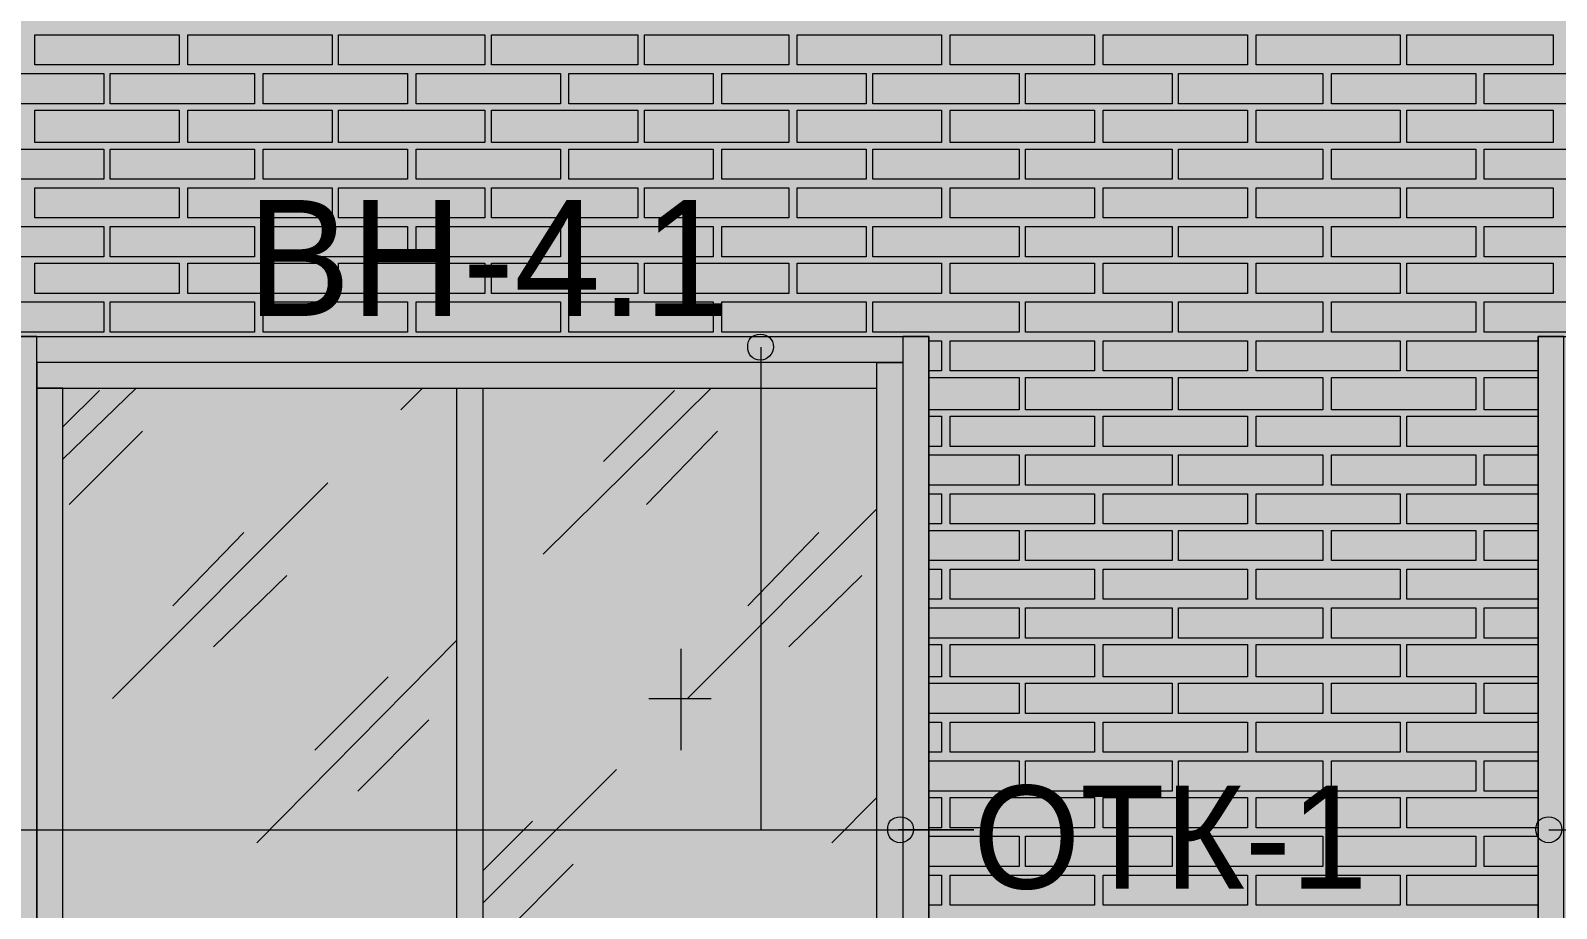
# Model space of a CAD drawing. Header units: millimetres. Extents: x -28928 to 100580, y -22867 to 36490.
# Drawn here: x 44019 to 47017, y 22666 to 24390 of the extents above; entities that cross this region are included whole.
import ezdxf

# ---------------------------------------------------------------- set-up
doc = ezdxf.new("R2010")
doc.units = ezdxf.units.MM
doc.layers.add('PDF _Геометрия', color=7, linetype='Continuous', true_color=0x8f8e8d)
doc.layers.add('PDF _Сплошная заливка', color=7, linetype='Continuous', true_color=0xffffff)
doc.layers.add('PDF _Текст', color=7, linetype='Continuous')

msp = doc.modelspace()

# ---------------------------------------------------------------- hatches: boundary and pattern name
at = {"layer": 'PDF _Сплошная заливка', "true_color": 0xdcd6cf, "transparency": 33554559}
msp.add_hatch(color=254, dxfattribs=at).paths.add_polyline_path([(19133.7, 30089.1), (19133.7, 16343.4), (52641.4, 16343.4), (52641.4, 30089.1)])

# ---------------------------------------------------------------- linework, layer by layer
at = {"layer": 'PDF _Геометрия', "lineweight": 9}
for points in [[(44311.1, 24381.8), (44311.1, 24322.6), (44027.6, 24322.6), (44027.6, 24381.8)], [(44611.4, 24381.8), (44611.4, 24322.6), (44328, 24322.6), (44328, 24381.8)], [(44911.8, 24381.8), (44911.8, 24322.6), (44624.1, 24322.6), (44624.1, 24381.8)], [(45212.2, 24381.8), (45212.2, 24322.6), (44924.5, 24322.6), (44924.5, 24381.8)], [(45508.4, 24381.8), (45508.4, 24322.6), (45224.9, 24322.6), (45224.9, 24381.8)], [(45808.7, 24381.8), (45808.7, 24322.6), (45525.3, 24322.6), (45525.3, 24381.8)], [(46109.1, 24381.8), (46109.1, 24322.6), (45825.7, 24322.6), (45825.7, 24381.8)], [(46409.5, 24381.8), (46409.5, 24322.6), (46126.1, 24322.6), (46126.1, 24381.8)], [(46709.9, 24381.8), (46709.9, 24322.6), (46426.4, 24322.6), (46426.4, 24381.8)], [(47010.3, 24381.8), (47010.3, 24322.6), (46722.6, 24322.6), (46722.6, 24381.8)], [(44163, 24246.4), (44019.1, 24246.4), (43875.3, 24246.4), (43875.3, 24305.7), (44019.1, 24305.7), (44163, 24305.7)], [(44459.1, 24246.4), (44319.5, 24246.4), (44175.7, 24246.4), (44175.7, 24305.7), (44319.5, 24305.7), (44459.1, 24305.7)], [(44759.5, 24246.4), (44619.9, 24246.4), (44476.1, 24246.4), (44476.1, 24305.7), (44619.9, 24305.7), (44759.5, 24305.7)], [(45059.9, 24246.4), (44916.1, 24246.4), (44776.4, 24246.4), (44776.4, 24305.7), (44916.1, 24305.7), (45059.9, 24305.7)], [(45360.3, 24246.4), (45216.4, 24246.4), (45076.8, 24246.4), (45076.8, 24305.7), (45216.4, 24305.7), (45360.3, 24305.7)], [(45660.7, 24246.4), (45516.8, 24246.4), (45377.2, 24246.4), (45377.2, 24305.7), (45516.8, 24305.7), (45660.7, 24305.7)], [(45961.1, 24246.4), (45817.2, 24246.4), (45673.4, 24246.4), (45673.4, 24305.7), (45817.2, 24305.7), (45961.1, 24305.7)], [(46261.4, 24246.4), (46117.6, 24246.4), (45973.7, 24246.4), (45973.7, 24305.7), (46117.6, 24305.7), (46261.4, 24305.7)], [(46557.6, 24246.4), (46418, 24246.4), (46274.1, 24246.4), (46274.1, 24305.7), (46418, 24305.7), (46557.6, 24305.7)], [(46858, 24246.4), (46718.4, 24246.4), (46574.5, 24246.4), (46574.5, 24305.7), (46718.4, 24305.7), (46858, 24305.7)], [(47158.4, 24246.4), (47018.7, 24246.4), (46874.9, 24246.4), (46874.9, 24305.7), (47018.7, 24305.7), (47158.4, 24305.7)], [(44311.1, 24233.7), (44311.1, 24170.3), (44027.6, 24170.3), (44027.6, 24233.7)], [(44611.4, 24233.7), (44611.4, 24170.3), (44328, 24170.3), (44328, 24233.7)], [(44911.8, 24233.7), (44911.8, 24170.3), (44624.1, 24170.3), (44624.1, 24233.7)], [(45212.2, 24233.7), (45212.2, 24170.3), (44924.5, 24170.3), (44924.5, 24233.7)], [(45508.4, 24233.7), (45508.4, 24170.3), (45224.9, 24170.3), (45224.9, 24233.7)], [(45808.7, 24233.7), (45808.7, 24170.3), (45525.3, 24170.3), (45525.3, 24233.7)], [(46109.1, 24233.7), (46109.1, 24170.3), (45825.7, 24170.3), (45825.7, 24233.7)], [(46409.5, 24233.7), (46409.5, 24170.3), (46126.1, 24170.3), (46126.1, 24233.7)], [(46709.9, 24233.7), (46709.9, 24170.3), (46426.4, 24170.3), (46426.4, 24233.7)], [(47010.3, 24233.7), (47010.3, 24170.3), (46722.6, 24170.3), (46722.6, 24233.7)], [(44163, 24098.4), (44019.1, 24098.4), (43875.3, 24098.4), (43875.3, 24157.6), (44019.1, 24157.6), (44163, 24157.6)], [(44459.1, 24098.4), (44319.5, 24098.4), (44175.7, 24098.4), (44175.7, 24157.6), (44319.5, 24157.6), (44459.1, 24157.6)], [(44759.5, 24098.4), (44619.9, 24098.4), (44476.1, 24098.4), (44476.1, 24157.6), (44619.9, 24157.6), (44759.5, 24157.6)], [(45059.9, 24098.4), (44916.1, 24098.4), (44776.4, 24098.4), (44776.4, 24157.6), (44916.1, 24157.6), (45059.9, 24157.6)], [(45360.3, 24098.4), (45216.4, 24098.4), (45076.8, 24098.4), (45076.8, 24157.6), (45216.4, 24157.6), (45360.3, 24157.6)], [(45660.7, 24098.4), (45516.8, 24098.4), (45377.2, 24098.4), (45377.2, 24157.6), (45516.8, 24157.6), (45660.7, 24157.6)], [(45961.1, 24098.4), (45817.2, 24098.4), (45673.4, 24098.4), (45673.4, 24157.6), (45817.2, 24157.6), (45961.1, 24157.6)], [(46261.4, 24098.4), (46117.6, 24098.4), (45973.7, 24098.4), (45973.7, 24157.6), (46117.6, 24157.6), (46261.4, 24157.6)], [(46557.6, 24098.4), (46418, 24098.4), (46274.1, 24098.4), (46274.1, 24157.6), (46418, 24157.6), (46557.6, 24157.6)], [(46858, 24098.4), (46718.4, 24098.4), (46574.5, 24098.4), (46574.5, 24157.6), (46718.4, 24157.6), (46858, 24157.6)], [(47158.4, 24098.4), (47018.7, 24098.4), (46874.9, 24098.4), (46874.9, 24157.6), (47018.7, 24157.6), (47158.4, 24157.6)], [(44311.1, 24081.4), (44311.1, 24022.2), (44027.6, 24022.2), (44027.6, 24081.4)], [(44611.4, 24081.4), (44611.4, 24022.2), (44328, 24022.2), (44328, 24081.4)], [(44911.8, 24081.4), (44911.8, 24022.2), (44624.1, 24022.2), (44624.1, 24081.4)], [(45212.2, 24081.4), (45212.2, 24022.2), (44924.5, 24022.2), (44924.5, 24081.4)], [(45508.4, 24081.4), (45508.4, 24022.2), (45224.9, 24022.2), (45224.9, 24081.4)], [(45808.7, 24081.4), (45808.7, 24022.2), (45525.3, 24022.2), (45525.3, 24081.4)], [(46109.1, 24081.4), (46109.1, 24022.2), (45825.7, 24022.2), (45825.7, 24081.4)], [(46409.5, 24081.4), (46409.5, 24022.2), (46126.1, 24022.2), (46126.1, 24081.4)], [(46709.9, 24081.4), (46709.9, 24022.2), (46426.4, 24022.2), (46426.4, 24081.4)], [(47010.3, 24081.4), (47010.3, 24022.2), (46722.6, 24022.2), (46722.6, 24081.4)], [(44163, 23946), (44019.1, 23946), (43875.3, 23946), (43875.3, 24005.3), (44019.1, 24005.3), (44163, 24005.3)], [(44459.1, 23946), (44319.5, 23946), (44175.7, 23946), (44175.7, 24005.3), (44319.5, 24005.3), (44459.1, 24005.3)], [(44759.5, 23946), (44619.9, 23946), (44476.1, 23946), (44476.1, 24005.3), (44619.9, 24005.3), (44759.5, 24005.3)], [(45059.9, 23946), (44916.1, 23946), (44776.4, 23946), (44776.4, 24005.3), (44916.1, 24005.3), (45059.9, 24005.3)], [(45360.3, 23946), (45216.4, 23946), (45076.8, 23946), (45076.8, 24005.3), (45216.4, 24005.3), (45360.3, 24005.3)], [(45660.7, 23946), (45516.8, 23946), (45377.2, 23946), (45377.2, 24005.3), (45516.8, 24005.3), (45660.7, 24005.3)], [(45961.1, 23946), (45817.2, 23946), (45673.4, 23946), (45673.4, 24005.3), (45817.2, 24005.3), (45961.1, 24005.3)], [(46261.4, 23946), (46117.6, 23946), (45973.7, 23946), (45973.7, 24005.3), (46117.6, 24005.3), (46261.4, 24005.3)], [(46557.6, 23946), (46418, 23946), (46274.1, 23946), (46274.1, 24005.3), (46418, 24005.3), (46557.6, 24005.3)], [(46858, 23946), (46718.4, 23946), (46574.5, 23946), (46574.5, 24005.3), (46718.4, 24005.3), (46858, 24005.3)], [(47158.4, 23946), (47018.7, 23946), (46874.9, 23946), (46874.9, 24005.3), (47018.7, 24005.3), (47158.4, 24005.3)], [(44311.1, 23933.4), (44311.1, 23874.1), (44027.6, 23874.1), (44027.6, 23933.4)], [(44611.4, 23933.4), (44611.4, 23874.1), (44328, 23874.1), (44328, 23933.4)], [(44911.8, 23933.4), (44911.8, 23874.1), (44624.1, 23874.1), (44624.1, 23933.4)], [(45212.2, 23933.4), (45212.2, 23874.1), (44924.5, 23874.1), (44924.5, 23933.4)], [(45508.4, 23933.4), (45508.4, 23874.1), (45224.9, 23874.1), (45224.9, 23933.4)], [(45808.7, 23933.4), (45808.7, 23874.1), (45525.3, 23874.1), (45525.3, 23933.4)], [(46109.1, 23933.4), (46109.1, 23874.1), (45825.7, 23874.1), (45825.7, 23933.4)], [(46409.5, 23933.4), (46409.5, 23874.1), (46126.1, 23874.1), (46126.1, 23933.4)], [(46709.9, 23933.4), (46709.9, 23874.1), (46426.4, 23874.1), (46426.4, 23933.4)], [(47010.3, 23933.4), (47010.3, 23874.1), (46722.6, 23874.1), (46722.6, 23933.4)], [(44163, 23798), (44019.1, 23798), (43875.3, 23798), (43875.3, 23857.2), (44019.1, 23857.2), (44163, 23857.2)], [(44459.1, 23798), (44319.5, 23798), (44175.7, 23798), (44175.7, 23857.2), (44319.5, 23857.2), (44459.1, 23857.2)], [(44759.5, 23798), (44619.9, 23798), (44476.1, 23798), (44476.1, 23857.2), (44619.9, 23857.2), (44759.5, 23857.2)], [(45059.9, 23798), (44916.1, 23798), (44776.4, 23798), (44776.4, 23857.2), (44916.1, 23857.2), (45059.9, 23857.2)], [(45360.3, 23798), (45216.4, 23798), (45076.8, 23798), (45076.8, 23857.2), (45216.4, 23857.2), (45360.3, 23857.2)], [(45660.7, 23798), (45516.8, 23798), (45377.2, 23798), (45377.2, 23857.2), (45516.8, 23857.2), (45660.7, 23857.2)], [(45961.1, 23798), (45817.2, 23798), (45673.4, 23798), (45673.4, 23857.2), (45817.2, 23857.2), (45961.1, 23857.2)], [(46261.4, 23798), (46117.6, 23798), (45973.7, 23798), (45973.7, 23857.2), (46117.6, 23857.2), (46261.4, 23857.2)], [(46557.6, 23798), (46418, 23798), (46274.1, 23798), (46274.1, 23857.2), (46418, 23857.2), (46557.6, 23857.2)], [(46858, 23798), (46718.4, 23798), (46574.5, 23798), (46574.5, 23857.2), (46718.4, 23857.2), (46858, 23857.2)], [(47158.4, 23798), (47018.7, 23798), (46874.9, 23798), (46874.9, 23857.2), (47018.7, 23857.2), (47158.4, 23857.2)], [(46109.1, 23781), (46109.1, 23721.8), (45825.7, 23721.8), (45825.7, 23781)], [(46409.5, 23781), (46409.5, 23721.8), (46126.1, 23721.8), (46126.1, 23781)], [(46709.9, 23781), (46709.9, 23721.8), (46426.4, 23721.8), (46426.4, 23781)], [(46261.4, 23645.7), (46117.6, 23645.7), (45973.7, 23645.7), (45973.7, 23709.1), (46117.6, 23709.1), (46261.4, 23709.1)], [(46557.6, 23645.7), (46418, 23645.7), (46274.1, 23645.7), (46274.1, 23709.1), (46418, 23709.1), (46557.6, 23709.1)], [(46858, 23645.7), (46718.4, 23645.7), (46574.5, 23645.7), (46574.5, 23709.1), (46718.4, 23709.1), (46858, 23709.1)], [(46109.1, 23633), (46109.1, 23573.7), (45825.7, 23573.7), (45825.7, 23633)], [(46409.5, 23633), (46409.5, 23573.7), (46126.1, 23573.7), (46126.1, 23633)], [(46709.9, 23633), (46709.9, 23573.7), (46426.4, 23573.7), (46426.4, 23633)], [(46261.4, 23497.6), (46117.6, 23497.6), (45973.7, 23497.6), (45973.7, 23556.8), (46117.6, 23556.8), (46261.4, 23556.8)], [(46557.6, 23497.6), (46418, 23497.6), (46274.1, 23497.6), (46274.1, 23556.8), (46418, 23556.8), (46557.6, 23556.8)], [(46858, 23497.6), (46718.4, 23497.6), (46574.5, 23497.6), (46574.5, 23556.8), (46718.4, 23556.8), (46858, 23556.8)], [(46109.1, 23480.7), (46109.1, 23421.4), (45825.7, 23421.4), (45825.7, 23480.7)], [(46409.5, 23480.7), (46409.5, 23421.4), (46126.1, 23421.4), (46126.1, 23480.7)], [(46709.9, 23480.7), (46709.9, 23421.4), (46426.4, 23421.4), (46426.4, 23480.7)], [(46261.4, 23349.5), (46117.6, 23349.5), (45973.7, 23349.5), (45973.7, 23408.7), (46117.6, 23408.7), (46261.4, 23408.7)], [(46557.6, 23349.5), (46418, 23349.5), (46274.1, 23349.5), (46274.1, 23408.7), (46418, 23408.7), (46557.6, 23408.7)], [(46858, 23349.5), (46718.4, 23349.5), (46574.5, 23349.5), (46574.5, 23408.7), (46718.4, 23408.7), (46858, 23408.7)], [(46109.1, 23332.6), (46109.1, 23273.4), (45825.7, 23273.4), (45825.7, 23332.6)], [(46409.5, 23332.6), (46409.5, 23273.4), (46126.1, 23273.4), (46126.1, 23332.6)], [(46709.9, 23332.6), (46709.9, 23273.4), (46426.4, 23273.4), (46426.4, 23332.6)], [(46261.4, 23197.2), (46117.6, 23197.2), (45973.7, 23197.2), (45973.7, 23256.4), (46117.6, 23256.4), (46261.4, 23256.4)], [(46557.6, 23197.2), (46418, 23197.2), (46274.1, 23197.2), (46274.1, 23256.4), (46418, 23256.4), (46557.6, 23256.4)], [(46858, 23197.2), (46718.4, 23197.2), (46574.5, 23197.2), (46574.5, 23256.4), (46718.4, 23256.4), (46858, 23256.4)], [(46109.1, 23184.5), (46109.1, 23121), (45825.7, 23121), (45825.7, 23184.5)], [(46409.5, 23184.5), (46409.5, 23121), (46126.1, 23121), (46126.1, 23184.5)], [(46709.9, 23184.5), (46709.9, 23121), (46426.4, 23121), (46426.4, 23184.5)], [(46261.4, 23049.1), (46117.6, 23049.1), (45973.7, 23049.1), (45973.7, 23108.4), (46117.6, 23108.4), (46261.4, 23108.4)], [(46557.6, 23049.1), (46418, 23049.1), (46274.1, 23049.1), (46274.1, 23108.4), (46418, 23108.4), (46557.6, 23108.4)], [(46858, 23049.1), (46718.4, 23049.1), (46574.5, 23049.1), (46574.5, 23108.4), (46718.4, 23108.4), (46858, 23108.4)], [(46109.1, 23032.2), (46109.1, 22973), (45825.7, 22973), (45825.7, 23032.2)], [(46409.5, 23032.2), (46409.5, 22973), (46126.1, 22973), (46126.1, 23032.2)], [(46709.9, 23032.2), (46709.9, 22973), (46426.4, 22973), (46426.4, 23032.2)], [(46261.4, 22896.8), (46117.6, 22896.8), (45973.7, 22896.8), (45973.7, 22956), (46117.6, 22956), (46261.4, 22956)], [(46557.6, 22896.8), (46418, 22896.8), (46274.1, 22896.8), (46274.1, 22956), (46418, 22956), (46557.6, 22956)], [(46858, 22896.8), (46718.4, 22896.8), (46574.5, 22896.8), (46574.5, 22956), (46718.4, 22956), (46858, 22956)], [(46109.1, 22884.1), (46109.1, 22824.9), (45825.7, 22824.9), (45825.7, 22884.1)], [(46409.5, 22884.1), (46409.5, 22824.9), (46126.1, 22824.9), (46126.1, 22884.1)], [(46709.9, 22884.1), (46709.9, 22824.9), (46426.4, 22824.9), (46426.4, 22884.1)], [(46261.4, 22748.7), (46117.6, 22748.7), (45973.7, 22748.7), (45973.7, 22808), (46117.6, 22808), (46261.4, 22808)], [(46557.6, 22748.7), (46418, 22748.7), (46274.1, 22748.7), (46274.1, 22808), (46418, 22808), (46557.6, 22808)], [(46858, 22748.7), (46718.4, 22748.7), (46574.5, 22748.7), (46574.5, 22808), (46718.4, 22808), (46858, 22808)], [(46109.1, 22731.8), (46109.1, 22672.6), (45825.7, 22672.6), (45825.7, 22731.8)], [(46409.5, 22731.8), (46409.5, 22672.6), (46126.1, 22672.6), (46126.1, 22731.8)], [(46709.9, 22731.8), (46709.9, 22672.6), (46426.4, 22672.6), (46426.4, 22731.8)]]:
    msp.add_lwpolyline(points, close=True, dxfattribs=at)
at = {"layer": 'PDF _Геометрия', "color": 7, "lineweight": 9}
for points in [[(44031.8, 21103), (44031.8, 21166.4), (44031.8, 22439.9), (44031.8, 21141), (44082.6, 21141), (44082.6, 22439.9), (44082.6, 23688), (44031.8, 23688), (44031.8, 22439.9), (44031.8, 23713.4), (44031.8, 23789.5), (43985.3, 23789.5)], [(43985.3, 23789.5), (45783.4, 23789.5), (45783.4, 21090.3), (45783.4, 21166.4), (45783.4, 22439.9), (45783.4, 23713.4), (45783.4, 23789.5), (45732.6, 23789.5), (45732.6, 23713.4), (45732.6, 22439.9), (45732.6, 21166.4), (45732.6, 21103)], [(47031.4, 21103), (47031.4, 21166.4), (47031.4, 23713.4), (47031.4, 23789.5), (46980.7, 23789.5), (46980.7, 23713.4), (46980.7, 21166.4), (46980.7, 21090.3), (46980.7, 23789.5), (48778.7, 23789.5), (48778.7, 21090.3)], [(45453.4, 23768.4), (45453.4, 22820.7), (45872.2, 22820.7), (45724.1, 22820.7)], [(45681.8, 21191.8), (44907.6, 21191.8), (44907.6, 21141), (45681.8, 21141), (45681.8, 22439.9), (45681.8, 23713.4), (45681.8, 23738.7), (45732.6, 23738.7), (45732.6, 23713.4), (45732.6, 22439.9), (45732.6, 21141), (45681.8, 21141), (45681.8, 21191.8), (45373, 21433)], [(44082.6, 23548.4), (44226.4, 23688)], [(44082.6, 23611.8), (44154.5, 23683.7)], [(44746.8, 23645.7), (44789.1, 23688)], [(45026.1, 23362.2), (45356.1, 23688)], [(45144.5, 23544.1), (45284.1, 23683.7)], [(44095.3, 23459.5), (44239.1, 23603.4)], [(45229.1, 23459.5), (45368.7, 23603.4)], [(44179.9, 23078.7), (44603, 23501.8)], [(45309.5, 23078.7), (45681.8, 23451)], [(44298.4, 23260.7), (44438, 23404.5)], [(45428, 23260.7), (45567.6, 23404.5)], [(44378.7, 23180.3), (44522.6, 23319.9)], [(45508.4, 23180.3), (45652.2, 23319.9)], [(44463.4, 22795.3), (44856.8, 23193)], [(45296.8, 23176), (45296.8, 22977.2)], [(44577.6, 22977.2), (44721.4, 23121)], [(45233.4, 23078.7), (45356.1, 23078.7)], [(44662.2, 22896.8), (44801.8, 23036.4)], [(44907.6, 22676.8), (45169.9, 22939.1)], [(45593, 22795.3), (45681.8, 22884.1)], [(43976.8, 22820.7), (45872.2, 22820.7)], [(44907.6, 22740.3), (45004.9, 22837.6)], [(47001.8, 22820.7), (48893, 22820.7)], [(44945.7, 22613.4), (45085.3, 22753)]]:
    msp.add_lwpolyline(points, dxfattribs=at)
for points in [[(44882.2, 23738.7), (44031.8, 23738.7), (44031.8, 23688), (44882.2, 23688), (45681.8, 23688), (45681.8, 23738.7), (44882.2, 23738.7), (44057.2, 23738.7), (44031.8, 23738.7), (44031.8, 23789.5), (44057.2, 23789.5), (44882.2, 23789.5), (45707.2, 23789.5), (45732.6, 23789.5), (45732.6, 23738.7), (45707.2, 23738.7)], [(44907.6, 21141), (44856.8, 21141), (44082.6, 21141), (44082.6, 21191.8), (44856.8, 21191.8), (44856.8, 21141), (44856.8, 22439.9), (44856.8, 23688), (44907.6, 23688), (44907.6, 22439.9)]]:
    msp.add_lwpolyline(points, close=True, dxfattribs=at)
at = {"layer": 'PDF _Геометрия', "lineweight": 9}
for points in [[(45783.4, 23781), (45808.7, 23781), (45808.7, 23721.8), (45783.4, 23721.8)], [(46980.7, 23721.8), (46722.6, 23721.8), (46722.6, 23781), (46980.7, 23781)], [(45783.4, 23709.1), (45817.2, 23709.1), (45961.1, 23709.1), (45961.1, 23645.7), (45817.2, 23645.7), (45783.4, 23645.7)], [(46980.7, 23645.7), (46874.9, 23645.7), (46874.9, 23709.1), (46980.7, 23709.1)], [(45783.4, 23633), (45808.7, 23633), (45808.7, 23573.7), (45783.4, 23573.7)], [(46980.7, 23573.7), (46722.6, 23573.7), (46722.6, 23633), (46980.7, 23633)], [(45783.4, 23556.8), (45817.2, 23556.8), (45961.1, 23556.8), (45961.1, 23497.6), (45817.2, 23497.6), (45783.4, 23497.6)], [(46980.7, 23497.6), (46874.9, 23497.6), (46874.9, 23556.8), (46980.7, 23556.8)], [(45783.4, 23480.7), (45808.7, 23480.7), (45808.7, 23421.4), (45783.4, 23421.4)], [(46980.7, 23421.4), (46722.6, 23421.4), (46722.6, 23480.7), (46980.7, 23480.7)], [(45783.4, 23408.7), (45817.2, 23408.7), (45961.1, 23408.7), (45961.1, 23349.5), (45817.2, 23349.5), (45783.4, 23349.5)], [(46980.7, 23349.5), (46874.9, 23349.5), (46874.9, 23408.7), (46980.7, 23408.7)], [(45783.4, 23332.6), (45808.7, 23332.6), (45808.7, 23273.4), (45783.4, 23273.4)], [(46980.7, 23273.4), (46722.6, 23273.4), (46722.6, 23332.6), (46980.7, 23332.6)], [(45783.4, 23256.4), (45817.2, 23256.4), (45961.1, 23256.4), (45961.1, 23197.2), (45817.2, 23197.2), (45783.4, 23197.2)], [(46980.7, 23197.2), (46874.9, 23197.2), (46874.9, 23256.4), (46980.7, 23256.4)], [(45783.4, 23184.5), (45808.7, 23184.5), (45808.7, 23121), (45783.4, 23121)], [(46980.7, 23121), (46722.6, 23121), (46722.6, 23184.5), (46980.7, 23184.5)], [(45783.4, 23108.4), (45817.2, 23108.4), (45961.1, 23108.4), (45961.1, 23049.1), (45817.2, 23049.1), (45783.4, 23049.1)], [(46980.7, 23049.1), (46874.9, 23049.1), (46874.9, 23108.4), (46980.7, 23108.4)], [(45783.4, 23032.2), (45808.7, 23032.2), (45808.7, 22973), (45783.4, 22973)], [(46980.7, 22973), (46722.6, 22973), (46722.6, 23032.2), (46980.7, 23032.2)], [(45783.4, 22956), (45817.2, 22956), (45961.1, 22956), (45961.1, 22896.8), (45817.2, 22896.8), (45783.4, 22896.8)], [(46980.7, 22896.8), (46874.9, 22896.8), (46874.9, 22956), (46980.7, 22956)], [(45783.4, 22884.1), (45808.7, 22884.1), (45808.7, 22824.9), (45783.4, 22824.9)], [(46980.7, 22824.9), (46722.6, 22824.9), (46722.6, 22884.1), (46980.7, 22884.1)], [(45783.4, 22808), (45817.2, 22808), (45961.1, 22808), (45961.1, 22748.7), (45817.2, 22748.7), (45783.4, 22748.7)], [(46980.7, 22748.7), (46874.9, 22748.7), (46874.9, 22808), (46980.7, 22808)], [(45783.4, 22731.8), (45808.7, 22731.8), (45808.7, 22672.6), (45783.4, 22672.6)], [(46980.7, 22672.6), (46722.6, 22672.6), (46722.6, 22731.8), (46980.7, 22731.8)]]:
    msp.add_lwpolyline(points, dxfattribs=at)
at = {"layer": 'PDF _Геометрия', "color": 7, "lineweight": 9}
for points in [[(45428, 23768.4), (45428, 23785.3), (45436.4, 23793.7), (45453.4, 23793.7)], [(45428, 23768.4), (45428, 23785.3), (45436.4, 23793.7), (45453.4, 23793.7)], [(45453.4, 23793.7), (45466.1, 23793.7), (45478.7, 23785.3), (45478.7, 23768.4)], [(45453.4, 23793.7), (45466.1, 23793.7), (45478.7, 23785.3), (45478.7, 23768.4)], [(45453.4, 23743), (45436.4, 23743), (45428, 23755.7), (45428, 23768.4)], [(45453.4, 23743), (45436.4, 23743), (45428, 23755.7), (45428, 23768.4)], [(45478.7, 23768.4), (45478.7, 23755.7), (45466.1, 23743), (45453.4, 23743)], [(45478.7, 23768.4), (45478.7, 23755.7), (45466.1, 23743), (45453.4, 23743)], [(45703, 22820.7), (45703, 22837.6), (45711.4, 22846), (45728.4, 22846)], [(45703, 22820.7), (45703, 22837.6), (45711.4, 22846), (45728.4, 22846)], [(45728.4, 22846), (45741.1, 22846), (45753.7, 22837.6), (45753.7, 22820.7)], [(45728.4, 22846), (45741.1, 22846), (45753.7, 22837.6), (45753.7, 22820.7)], [(46976.4, 22820.7), (46976.4, 22837.6), (46984.9, 22846), (47001.8, 22846)], [(46976.4, 22820.7), (46976.4, 22837.6), (46984.9, 22846), (47001.8, 22846)], [(47001.8, 22846), (47014.5, 22846), (47027.2, 22837.6), (47027.2, 22820.7)], [(47001.8, 22846), (47014.5, 22846), (47027.2, 22837.6), (47027.2, 22820.7)], [(45728.4, 22795.3), (45711.4, 22795.3), (45703, 22808), (45703, 22820.7)], [(45728.4, 22795.3), (45711.4, 22795.3), (45703, 22808), (45703, 22820.7)], [(45753.7, 22820.7), (45753.7, 22808), (45741.1, 22795.3), (45728.4, 22795.3)], [(45753.7, 22820.7), (45753.7, 22808), (45741.1, 22795.3), (45728.4, 22795.3)], [(47001.8, 22795.3), (46984.9, 22795.3), (46976.4, 22808), (46976.4, 22820.7)], [(47001.8, 22795.3), (46984.9, 22795.3), (46976.4, 22808), (46976.4, 22820.7)], [(47027.2, 22820.7), (47027.2, 22808), (47014.5, 22795.3), (47001.8, 22795.3)], [(47027.2, 22820.7), (47027.2, 22808), (47014.5, 22795.3), (47001.8, 22795.3)]]:
    msp.add_open_spline(points, degree=3, dxfattribs=at)
at = {"layer": 'PDF _Сплошная заливка', "lineweight": 9, "transparency": 33554559}
for points in [[(44082.6, 23688), (44082.6, 21191.8), (44856.8, 23688), (44856.8, 21191.8)], [(44907.6, 23688), (44907.6, 22465.3), (45681.8, 23688), (45681.8, 22465.3)]]:
    msp.add_solid(points, dxfattribs=at)

# ---------------------------------------------------------------- texts
at = {"layer": 'PDF _Текст', "attachment_point": 4, "style": ''}
for s, insert, char_height in [('ВН-4.1', (44444.8, 23943.6), 227.71), ('ОТК-1', (45870.6, 22805), 202.56)]:
    msp.add_mtext(s, dxfattribs=dict(at, insert=insert, char_height=char_height))

doc.saveas('drawing.dxf')
